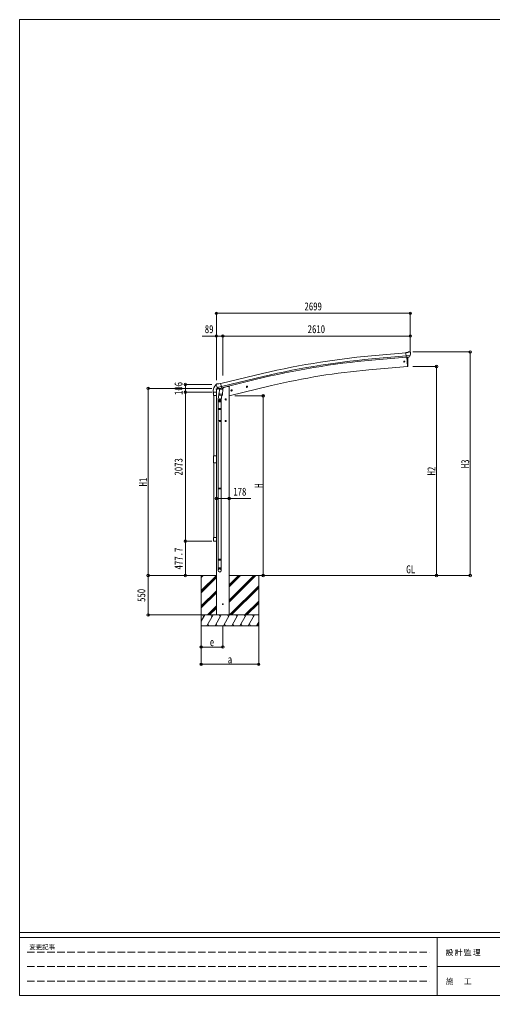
# Model space of a CAD drawing. Units: millimetres at full size. Extents: x -9783 to 9892, y -6828 to 6752.
# Drawn here: x -9783 to -3200, y -6828 to 6752 of the extents above; entities that cross this region are included whole.
import ezdxf
from ezdxf.enums import TextEntityAlignment as Align

# ---------------------------------------------------------------- set-up
doc = ezdxf.new("R2010")
doc.units = ezdxf.units.MM
doc.header["$LTSCALE"] = 35
doc.header["$PDMODE"] = 32
doc.header["$PDSIZE"] = 35
doc.linetypes.add('DASHED3', pattern=[4, 3, -1])
for name, color, linetype, lineweight in [('0-0_0', 7, 'Continuous', 9), ('0-1_本体', 4, 'Continuous', 9), ('0-2_部品', 7, 'Continuous', 9), ('0-A_寸法', 6, 'Continuous', 9), ('1-1_GLASS', 4, 'Continuous', 9), ('1-2_GLASS_SEAL', 7, 'Continuous', 9), ('1-A', 6, 'Continuous', 9), ('F-0_240', 7, 'Continuous', 9)]:
    doc.layers.add(name, color=color, linetype=linetype, lineweight=lineweight)
doc.styles.add('ＭＳ ゴシック', font='')
doc.styles.get('ＭＳ ゴシック').set_extended_font_data('MS Gothic')

msp = doc.modelspace()

# ---------------------------------------------------------------- linework, layer by layer
at = {"layer": '0-0_0'}
for p, q in [((-7639.43, -983.85), (-7042.54, -983.85)), ((-7253.54, -997.04), (-7240.3, -983.8)), ((-7253.54, -1011.18), (-7226.16, -983.8)), ((-7253.54, -983.85), (-7253.54, -1683.8)), ((-7253.54, -1195.03), (-7042.54, -984.03)), ((-7253.54, -1209.17), (-7042.54, -998.17)), ((-7253.54, -1223.31), (-7042.54, -1012.32)), ((-6864.54, -1114.4), (-6733.95, -983.8)), ((-6864.54, -1128.54), (-6719.8, -983.8)), ((-6864.54, -1142.68), (-6705.66, -983.8)), ((-6864.54, -1340.67), (-6507.67, -983.8)), ((-6864.54, -1326.53), (-6521.81, -983.8)), ((-6864.54, -1354.81), (-6493.53, -983.8)), ((-6864.54, -983.85), (-4278.09, -983.85)), ((-6453.54, -983.8), (-6453.54, -1683.8)), ((-7253.54, -1407.16), (-7042.54, -1196.16)), ((-7253.54, -1421.3), (-7042.54, -1210.31)), ((-6859.69, -1533.8), (-6453.54, -1127.66)), ((-6845.54, -1533.8), (-6453.54, -1141.81)), ((-6831.4, -1533.8), (-6453.54, -1155.95)), ((-7253.54, -1435.45), (-7042.54, -1224.45)), ((-6647.55, -1533.8), (-6453.54, -1339.79)), ((-6633.41, -1533.8), (-6453.54, -1353.94)), ((-7168.05, -1533.8), (-7042.54, -1408.29)), ((-7153.91, -1533.8), (-7042.54, -1422.44)), ((-7139.77, -1533.8), (-7042.54, -1436.58)), ((-6619.27, -1533.8), (-6453.54, -1368.08)), ((-7253.54, -1617.63), (-7205.14, -1533.8)), ((-6453.54, -1533.8), (-7253.54, -1533.8)), ((-7220.15, -1559.78), (-7235.15, -1533.8)), ((-7176.28, -1683.8), (-7089.68, -1533.8)), ((-7104.68, -1559.78), (-7119.68, -1533.8)), ((-7060.81, -1683.8), (-6974.21, -1533.8)), ((-6864.54, -1533.8), (-7042.54, -1533.8)), ((-6989.21, -1559.78), (-7004.21, -1533.8)), ((-6945.34, -1683.8), (-6858.74, -1533.8)), ((-6873.74, -1559.78), (-6888.74, -1533.8)), ((-6829.87, -1683.8), (-6743.26, -1533.8)), ((-6758.27, -1559.78), (-6773.27, -1533.8)), ((-6714.4, -1683.8), (-6627.79, -1533.8)), ((-6657.8, -1533.8), (-6642.79, -1559.78)), ((-6598.93, -1683.8), (-6512.32, -1533.8)), ((-6527.32, -1559.78), (-6542.33, -1533.8)), ((-7253.54, -1683.8), (-6453.54, -1683.8)), ((-7161.28, -1657.82), (-7146.28, -1683.8)), ((-7045.81, -1657.82), (-7030.81, -1683.8)), ((-6930.34, -1657.82), (-6915.34, -1683.8)), ((-6814.87, -1657.82), (-6799.87, -1683.8)), ((-6699.4, -1657.82), (-6684.4, -1683.8)), ((-6583.93, -1657.82), (-6568.93, -1683.8)), ((-6483.46, -1683.8), (-6453.54, -1631.99)), ((-6468.46, -1657.82), (-6453.54, -1683.65))]:
    msp.add_line(p, q, dxfattribs=at)
msp.add_circle((-6953.54, -1383.8), 5, dxfattribs=at)
at = {"layer": '0-1_本体'}
for p, q in [((-4406.24, 2115.16), (-4883.75, 2071.96)), ((-4402.47, 2072.16), (-4879.86, 2028.97)), ((-4401.01, 2055.39), (-4878.34, 2012.2)), ((-6983.07, 1686.34), (-6500.2, 1803.83)), ((-6973, 1644.38), (-6489.99, 1761.85)), ((-6969.07, 1628), (-6486.01, 1745.49)), ((-6940.55, 1633.71), (-6888.54, 1646.2)), ((-6864.54, 1646.2), (-6888.54, 1646.2)), ((-6864.54, 1646.2), (-6864.54, -1533.8)), ((-6276.46, 1657.38), (-6864.52, 1516.2)), ((-7042.54, -1533.8), (-7042.54, 1602.75))]:
    msp.add_line(p, q, dxfattribs=at)
at = {"layer": '0-1_本体', "color": 6}
msp.add_line((-6864.54, 86.59), (-7042.54, 86.59), dxfattribs=at)
at = {"layer": '0-1_本体'}
msp.add_lwpolyline([(-4393.77, 2053), (-4382.52, 1924.4), (-4920.46, 1877.34)], dxfattribs=at)
for centre, radius, start, end in [((-3887.62, -8938.05), 11054.98, 95.16866, 103.66973), ((-3887.62, -8938.05), 11011.82, 95.16974, 103.66973), ((-3887.62, -8938.05), 10994.98, 95.16974, 103.66973), ((-4121.45, -7338.31), 9250.23, 94.95525, 103.47191)]:
    msp.add_arc(centre, radius, start, end, dxfattribs=at)
at = {"layer": '0-2_部品'}
for p, q in [((-4379.83, 2119.38), (-4406.4, 2117.05)), ((-4400.74, 2052.39), (-4406.4, 2117.05)), ((-4343.54, 2077.09), (-4402.45, 2071.93)), ((-4390.78, 2053.26), (-4400.74, 2052.39)), ((-4390.78, 2053.26), (-4390.51, 2053.19)), ((-4390.51, 2053.19), (-4365.14, 2055.41)), ((-4379.83, 2119.38), (-4368.12, 2126.14)), ((-4377.9, 2032.21), (-4379.4, 2054.17)), ((-4353.21, 2127.73), (-4366.88, 2126.53)), ((-4365.14, 2055.41), (-4364.88, 2055.53)), ((-4357.18, 2056.2), (-4364.88, 2055.53)), ((-4354.79, 2057.6), (-4343.85, 2076.54)), ((-4344.08, 2121.98), (-4349.56, 2126.58)), ((-4343.75, 2076.73), (-4343.85, 2076.54)), ((-4343.46, 2077.72), (-4343.75, 2076.73)), ((-4343.01, 2119.94), (-4342.9, 2118.59)), ((-4376.76, 2005.74), (-4377.9, 2032.21)), ((-4377.32, 1927.13), (-4376.48, 1952.75)), ((-4376.29, 1979.25), (-4376.76, 2005.74)), ((-4376.48, 1952.75), (-4376.29, 1979.25)), ((-7044.53, 1670.77), (-7044.26, 1669.62)), ((-7040.31, 1679.34), (-7044.17, 1673.05)), ((-7037.22, 1681.59), (-7024.03, 1684.76)), ((-7030.75, 1631.04), (-7030.16, 1630.19)), ((-7030.48, 1630.46), (-6972.97, 1644.27)), ((-7030.16, 1630.19), (-7030, 1630.04)), ((-7013.63, 1615.55), (-7030, 1630.04)), ((-7009.48, 1682.08), (-7022.74, 1684.78)), ((-7009.48, 1682.08), (-6983.54, 1688.31)), ((-6968.39, 1625.19), (-6983.54, 1688.31)), ((-6940.55, 1634.93), (-6940.55, 1631.18)), ((-6627.04, 1639.96), (-6607.59, 1644.63)), ((-6624.61, 1640.54), (-6619.45, 1635.1)), ((-6614.98, 1632.57), (-6619.65, 1652.02)), ((-6619.45, 1635.1), (-6612.15, 1636.85)), ((-6610.02, 1644.05), (-6615.18, 1649.49)), ((-6612.15, 1636.85), (-6610.02, 1644.05)), ((-7045.11, 1602.14), (-7002.08, 1612.47)), ((-7045.11, 1609.03), (-7045.11, 1602.14)), ((-7016.65, 1618.23), (-7042.81, 1611.95)), ((-7002.03, 1566.03), (-7017.95, 1469.86)), ((-7010.92, 1614.98), (-7003.4, 1616.79)), ((-7006.71, 1615.23), (-7006.76, 1614.49)), ((-7006.01, 1613.45), (-6980.19, 1607.01)), ((-7004.62, 1528.8), (-7003.75, 1541.26)), ((-7004.23, 1527.44), (-7004.23, 1527.44)), ((-6999.09, 1608.1), (-7003.77, 1541.26)), ((-6958.08, 1538.07), (-7003.77, 1541.26)), ((-7003.12, 1616.76), (-7003.4, 1616.79)), ((-6978.35, 1622.71), (-7003.12, 1616.76)), ((-7002.78, 1526.66), (-6961.08, 1523.74)), ((-6953.4, 1604.91), (-6999.09, 1608.1)), ((-6997.32, 1611.28), (-6997.55, 1607.99)), ((-6977.8, 1622.44), (-6978.82, 1607.84)), ((-6978.12, 1622.86), (-6978.35, 1622.71)), ((-6978.12, 1622.86), (-6968.39, 1625.19)), ((-6966.51, 1524.12), (-6977.24, 1460.54)), ((-6968.76, 1626.74), (-6967.82, 1626.67)), ((-6967.82, 1626.67), (-6954.51, 1611.36)), ((-6963.52, 1621.73), (-6944.39, 1626.32)), ((-6958.09, 1538.07), (-6958.98, 1525.37)), ((-6958.08, 1538.07), (-6953.4, 1604.91)), ((-6954.51, 1611.36), (-6954.95, 1605.01)), ((-6840.97, 1588.6), (-6821.52, 1593.27)), ((-6838.55, 1589.18), (-6833.38, 1583.74)), ((-6828.91, 1581.21), (-6833.58, 1600.66)), ((-6833.38, 1583.74), (-6826.08, 1585.49)), ((-6823.95, 1592.69), (-6829.12, 1598.13)), ((-6826.08, 1585.49), (-6823.95, 1592.69)), ((-7018.1, 1432.7), (-7018.1, 1338.7)), ((-6983.54, 1465.96), (-7003.54, 1465.96)), ((-6993.54, 1473.46), (-7000.04, 1469.71)), ((-6993.54, 1455.96), (-6993.54, 1475.96)), ((-6987.04, 1469.71), (-6993.54, 1473.46)), ((-6993.54, 1458.45), (-6987.04, 1462.2)), ((-6987.04, 1462.2), (-6987.04, 1469.71)), ((-6976.1, 1432.7), (-6976.1, 1338.7)), ((-6974.1, 1467.35), (-6974.1, 1432.7)), ((-6903.54, 1465.96), (-6923.54, 1465.96)), ((-6913.54, 1473.46), (-6920.04, 1469.71)), ((-6913.54, 1455.96), (-6913.54, 1475.96)), ((-6907.04, 1469.71), (-6913.54, 1473.46)), ((-6913.54, 1458.45), (-6907.04, 1462.2)), ((-6907.04, 1462.2), (-6907.04, 1469.71)), ((-7020.1, 1336.7), (-7019.1, 1338.7)), ((-7020.1, 1336.7), (-7020.1, 1328.7)), ((-6974.1, 1336.7), (-7020.1, 1336.7)), ((-7020.1, 1328.7), (-7019.1, 1326.7)), ((-6974.1, 1328.7), (-7020.1, 1328.7)), ((-6975.1, 1338.7), (-7019.1, 1338.7)), ((-6975.1, 1326.7), (-7019.1, 1326.7)), ((-7018.1, 1326.7), (-7018.1, 232.51)), ((-6976.1, 1326.7), (-6976.1, 232.51)), ((-6974.1, 1336.7), (-6975.1, 1338.7)), ((-6974.1, 1328.7), (-6975.1, 1326.7)), ((-6974.1, 1336.7), (-6974.1, 1328.7)), ((-6983.54, 1165.96), (-7003.54, 1165.96)), ((-6993.54, 1173.46), (-7000.04, 1169.71)), ((-6993.54, 1155.96), (-6993.54, 1175.96)), ((-6987.04, 1169.71), (-6993.54, 1173.46)), ((-6993.54, 1158.45), (-6987.04, 1162.2)), ((-6987.04, 1162.2), (-6987.04, 1169.71)), ((-6903.54, 1165.96), (-6923.54, 1165.96)), ((-6913.54, 1173.46), (-6920.04, 1169.71)), ((-6913.54, 1155.96), (-6913.54, 1175.96)), ((-6907.04, 1169.71), (-6913.54, 1173.46)), ((-6913.54, 1158.45), (-6907.04, 1162.2)), ((-6907.04, 1162.2), (-6907.04, 1169.71)), ((-7020.1, 230.51), (-7019.1, 232.51)), ((-7020.1, 230.51), (-7020.1, 222.51)), ((-6974.1, 230.51), (-7020.1, 230.51)), ((-7020.1, 222.51), (-7019.1, 220.51)), ((-6974.1, 222.51), (-7020.1, 222.51)), ((-6975.1, 232.51), (-7019.1, 232.51)), ((-6975.1, 220.51), (-7019.1, 220.51)), ((-7018.1, 220.51), (-7018.1, -757.68)), ((-6976.1, 220.51), (-6976.1, -757.68)), ((-6974.1, 230.51), (-6975.1, 232.51)), ((-6974.1, 222.51), (-6975.1, 220.51)), ((-6974.1, 230.51), (-6974.1, 222.51)), ((-7020.1, -459.68), (-7019.1, -457.68)), ((-7020.1, -459.68), (-7020.1, -467.68)), ((-7020.1, -467.68), (-7019.1, -469.68)), ((-7020.1, -759.68), (-7019.1, -757.68)), ((-7020.1, -759.68), (-7020.1, -767.68)), ((-6974.1, -759.68), (-7020.1, -759.68)), ((-7020.1, -767.68), (-7019.1, -769.68)), ((-6974.1, -767.68), (-7020.1, -767.68)), ((-6975.1, -757.68), (-7019.1, -757.68)), ((-6975.1, -769.68), (-7019.1, -769.68)), ((-7018.1, -769.68), (-7018.1, -879.68)), ((-6976.1, -769.68), (-6976.1, -879.68)), ((-6974.1, -759.68), (-6975.1, -757.68)), ((-6974.1, -759.68), (-6975.1, -757.68)), ((-6974.1, -767.68), (-6975.1, -769.68)), ((-6974.1, -759.68), (-6974.1, -767.68)), ((-6974.1, -879.68), (-7020.1, -879.68)), ((-7020.1, -913.82), (-7020.1, -879.68)), ((-6974.1, -913.82), (-6974.1, -879.68))]:
    msp.add_line(p, q, dxfattribs=at)
for points in [[(-4379.87, 1924.29), (-4382.48, 1923.9), (-4382.72, 1926.68), (-4393.77, 2053)], [(-6615.18, 1649.49), (-6622.48, 1647.74), (-6624.61, 1640.54)], [(-7010.08, 1615.09), (-7008.55, 1615.46), (-6971.85, 1624.27), (-6970.32, 1624.64)], [(-6829.12, 1598.13), (-6836.41, 1596.38), (-6838.55, 1589.18)], [(-6974.1, 1432.7), (-7020.1, 1432.7), (-7020.1, 1467.05)], [(-7000.04, 1469.71), (-7000.04, 1462.2), (-6993.54, 1458.45)], [(-6920.04, 1469.71), (-6920.04, 1462.2), (-6913.54, 1458.45)], [(-7000.04, 1169.71), (-7000.04, 1162.2), (-6993.54, 1158.45)], [(-6920.04, 1169.71), (-6920.04, 1162.2), (-6913.54, 1158.45)], [(-6974.1, -759.68), (-6974.1, -767.68), (-6975.1, -769.68)]]:
    msp.add_lwpolyline(points, dxfattribs=at)
for centre, radius in [((-4428.55, 1991.55), 6.5), ((-6617.31, 1642.3), 8.5), ((-6617.31, 1642.3), 7.7), ((-6617.31, 1642.3), 6.5), ((-6831.25, 1590.94), 8.5), ((-6831.25, 1590.94), 7.7), ((-6831.25, 1590.94), 6.5), ((-6993.54, 1465.96), 8.5), ((-6993.54, 1465.96), 7.7), ((-6993.54, 1465.96), 6.5), ((-6913.54, 1465.96), 8.5), ((-6913.54, 1465.96), 7.7), ((-6913.54, 1465.96), 6.5), ((-6993.54, 1165.96), 8.5), ((-6993.54, 1165.96), 7.7), ((-6993.54, 1165.96), 6.5), ((-6913.54, 1165.96), 8.5), ((-6913.54, 1165.96), 7.7), ((-6913.54, 1165.96), 6.5)]:
    msp.add_circle(centre, radius, dxfattribs=at)
at = {"layer": '0-2_部品', "color": 4}
msp.add_circle((-6953.54, -1383.8), 4.5, dxfattribs=at)
at = {"layer": '0-2_部品'}
for centre, radius, start, end in [((-4366.62, 2123.55), 3, 95, 120), ((-4352.78, 2122.75), 5, 50.00648, 94.99352), ((-4544.52, 2100.95), 202.4, 353.4085, 5), ((-4380.31, 1927.26), 3, 278.50322, 357.46219), ((-6847.45, 1716.87), 202.4, 193.5, 205.09125), ((-7036.05, 1676.73), 5, 103.5, 148.5), ((-7023.33, 1681.84), 3, 78.5, 103.5), ((-6945.55, 1631.18), 5, 283.5, 0), ((-7042.11, 1609.03), 3, 103.5, 180), ((-7010.2, 1615.58), 0.5, 248.23754, 283.5), ((-7007.21, 1615.26), 0.5, 356, 103.5), ((-7005.77, 1614.42), 1, 176, 256), ((-7002.68, 1528.62), 1.95, 175.04017, 217.47766), ((-7002.64, 1528.65), 2, 217.40962, 266), ((-6979.84, 1607.98), 1.03, 250.03897, 351.96569), ((-6977.2, 1622.36), 0.604, 100.59842, 172.20595), ((-6970.43, 1625.12), 0.5, 283.5, 318.76246), ((-6960.94, 1525.74), 2, 266, 349.46843), ((-6990.1, 1467.05), 30, 177.45142, 180)]:
    msp.add_arc(centre, radius, start, end, dxfattribs=at)
for centre, major_axis, ratio, start_param, end_param in [((-4357.44, 2059.2), (1.62, -2.54), 0.997631, 5.80419048, 5.89294842), ((-4357.51, 2059.31), (-3.5, 2.17), 0.650902, 2.11455212, 2.18736272), ((-4357.39, 2059.11), (1.62, -2.54), 0.997631, 5.96575902, 6.76218013), ((-4338.69, 2123.98), (-15.35, 3.44), 0.101033, 5.97514262, 5.97537366), ((-4346.01, 2119.68), (2.71, -1.31), 0.997474, 0.53665673, 1.32256522), ((-7041.61, 1671.48), (-1.57, -2.57), 0.99628, 4.71238898, 5.49965061), ((-7011.64, 1617.81), (-0.73, -2.92), 0.997631, 5.80419048, 6.60061159), ((-7011.58, 1618.03), (2.63, 3.16), 0.650902, 4.09582259, 4.16863319), ((-7011.61, 1617.91), (-0.73, -2.92), 0.997631, 0.39023689, 0.47899483), ((-6997.1, 1467.35), (23, 0), 0.996195, 2.55602575, 6.56630284), ((-6997.1, 1467.35), (21, 0), 0.996195, 2.93491471, 5.95123941), ((-6997.1, -912.08), (-23, 0), 0.996195, 3.14159265, 6.28318531), ((-6997.1, -913.82), (-23, 0), 0.996195, 3.14159265, 6.28318531), ((-6997.1, -913.82), (0, -23.43), 0.981806, 4.71238898, 7.85398163)]:
    msp.add_ellipse(centre, major_axis=major_axis, ratio=ratio, start_param=start_param, end_param=end_param, dxfattribs=at)
msp.add_ellipse((-6997.1, -913.82), major_axis=(21, 0), ratio=0.996195, dxfattribs=at)
at = {"layer": '0-A_寸法'}
for p, q in [((-7042.54, 2664.56), (-7042.54, 2347.94)), ((-7042.54, 2664.56), (-4343.54, 2664.56)), ((-4343.54, 2664.56), (-4343.54, 2347.94)), ((-7042.54, 2347.94), (-7242.54, 2347.94)), ((-7042.54, 2347.94), (-6953.54, 2347.94)), ((-7042.54, 2347.94), (-7042.54, 1735.71)), ((-6953.54, 2347.94), (-6953.54, 1800.08)), ((-6953.54, 2347.94), (-4343.54, 2347.94)), ((-4343.54, 2347.94), (-4343.54, 2118.93)), ((-3510.64, 2125.7), (-4308.48, 2125.7)), ((-3510.64, -983.8), (-3510.64, 2125.7)), ((-3979.66, 1924.4), (-4308.48, 1924.4)), ((-3979.66, 1924.4), (-3979.66, -983.8)), ((-7992.12, -983.8), (-7992.12, 1619.2)), ((-7992.12, 1619.2), (-7105.85, 1619.2)), ((-6390.75, 1516.2), (-6787.86, 1516.2)), ((-6390.75, -983.8), (-6390.75, 1516.2)), ((-6864.54, 86.59), (-6564.54, 86.59)), ((-7992.12, -1533.8), (-7992.12, -983.8)), ((-7992.12, -983.8), (-7264.01, -983.8)), ((-3979.66, -983.8), (-4308.48, -983.8)), ((-3510.64, -983.8), (-3979.66, -983.8)), ((-7992.12, -1533.8), (-7264.01, -1533.8)), ((-7253.79, -1980.19), (-7253.79, -1691.22)), ((-7253.79, -2220.17), (-7253.79, -1691.22)), ((-6953.54, -1980.19), (-6953.54, -1691.22)), ((-6453.79, -2220.17), (-6453.79, -1691.22)), ((-6953.54, -1980.19), (-7253.79, -1980.19)), ((-7253.79, -2220.17), (-6453.79, -2220.17))]:
    msp.add_line(p, q, dxfattribs=at)
for p in [(-7042.54, 2664.56), (-4343.54, 2664.56), (-7042.54, 2347.94), (-6953.54, 2347.94), (-4343.54, 2347.94), (-3510.64, 2125.7), (-3979.66, 1924.4), (-7992.12, 1619.2), (-6390.75, 1516.2), (-7042.54, 86.59), (-6864.54, 86.59), (-7992.12, -983.8), (-6390.75, -983.8), (-3979.66, -983.8), (-3510.64, -983.8), (-7992.12, -1533.8), (-7253.79, -1980.19), (-6953.54, -1980.19), (-7253.79, -2220.17), (-6453.79, -2220.17)]:
    msp.add_point(p, dxfattribs=at)
at = {"layer": '1-1_GLASS'}
for p, q in [((-7080.55, 1518.41), (-7080.55, 679.41)), ((-7042.54, 1518.41), (-7042.54, 679.41)), ((-7080.55, 581.41), (-7080.55, -457.59)), ((-7042.54, -457.59), (-7042.54, 581.41))]:
    msp.add_line(p, q, dxfattribs=at)
at = {"layer": '1-2_GLASS_SEAL'}
for p, q in [((-7089.05, 1566.9), (-7089.05, 1555.15)), ((-7088.55, 1554.65), (-7082.29, 1554.65)), ((-7081.79, 1561.91), (-7081.79, 1555.15)), ((-7081.55, 1518.41), (-7081.55, 1562.11)), ((-7076.05, 1567.61), (-7047.05, 1567.61)), ((-7075.79, 1567.91), (-7042.54, 1567.91)), ((-7081.54, 581.41), (-7081.54, 679.41)), ((-7081.54, 679.41), (-7041.54, 679.41)), ((-7041.54, 679.41), (-7041.54, 581.41)), ((-7041.54, 581.41), (-7081.54, 581.41)), ((-7081.55, -457.59), (-7081.55, -501.29)), ((-7076.05, -506.79), (-7047.05, -506.79))]:
    msp.add_line(p, q, dxfattribs=at)
for points in [[(-7041.55, 1562.11), (-7041.55, 1518.41), (-7081.55, 1518.41)], [(-7041.55, -501.29), (-7041.55, -457.59), (-7081.55, -457.59)]]:
    msp.add_lwpolyline(points, dxfattribs=at)
for centre, radius, start, end in [((-6936.79, 1566.9), 152.26, 135.14293, 180), ((-7040.3, 1668.93), 6.95, 110.13068, 129.45641), ((-7088.55, 1555.15), 0.5, 180, 270), ((-7082.29, 1555.15), 0.5, 270, 0), ((-7075.79, 1561.91), 6, 90, 180), ((-7076.05, 1562.11), 5.5, 90, 180), ((-7047.05, 1562.11), 5.5, 0, 90), ((-7076.05, -501.29), 5.5, 180, 270), ((-7047.05, -501.29), 5.5, 270, 0)]:
    msp.add_arc(centre, radius, start, end, dxfattribs=at)
at = {"layer": '1-A'}
for p, q in [((-7474.02, 1672.81), (-7474.02, 1566.81)), ((-7474.02, 1672.81), (-7105.85, 1672.81)), ((-7474.02, 1566.81), (-7474.02, -506.19)), ((-7474.02, 1566.81), (-7105.85, 1566.81)), ((-7474.02, -983.85), (-7474.02, -506.19)), ((-7474.02, -506.19), (-7105.85, -506.19)), ((-7474.02, -983.85), (-7105.85, -983.85))]:
    msp.add_line(p, q, dxfattribs=at)
for p in [(-7474.02, 1672.81), (-7474.02, 1566.81), (-7474.02, -506.19), (-7474.02, -983.85)]:
    msp.add_point(p, dxfattribs=at)
at = {"layer": 'F-0_240', "color": 5}
for p, q in [((-9783.03, 6751.9), (-9783.03, -6828.1)), ((-9783.03, 6751.9), (9396.97, 6751.9)), ((-9783.03, -5953.1), (9396.97, -5953.1)), ((-9783.03, -6023.1), (6285.75, -6023.1)), ((-3969.25, -6023.1), (-3969.25, -6828.1)), ((-3969.25, -6425.6), (3205.75, -6425.6)), ((-9783.03, -6828.1), (9396.97, -6828.1))]:
    msp.add_line(p, q, dxfattribs=at)
at = {"layer": 'F-0_240', "color": 4, "linetype": 'DASHED3'}
for p, q in [((-9678.03, -6224.35), (-4074.25, -6224.35)), ((-9678.03, -6425.6), (-4074.25, -6425.6)), ((-9678.03, -6626.85), (-4074.25, -6626.85))]:
    msp.add_line(p, q, dxfattribs=at)

# ---------------------------------------------------------------- texts
at = {"layer": '0-0_0', "style": 'ＭＳ ゴシック', "width": 0.85}
msp.add_text('GL', height=110, dxfattribs=at).set_placement((-4401.24, -986.24), align=Align.BOTTOM_LEFT)
at = {"layer": '0-A_寸法', "color": 7, "style": 'ＭＳ ゴシック', "width": 0.8}
for s, p in [('2699', (-5817.04, 2671.56)), ('89', (-7204.54, 2354.94)), ('2610', (-5772.54, 2354.94)), ('178', (-6807.54, 93.59)), ('e', (-7134.79, -2000.19)), ('a', (-6884.79, -2240.17))]:
    msp.add_text(s, height=111.4, dxfattribs=at).set_placement(p, align=Align.BOTTOM_LEFT)
for s, p in [('H3', (-3491.64, 508.95)), ('H2', (-3960.66, 408.3)), ('H1', (-7973.12, 255.7)), ('H', (-6365.75, 235.2)), ('550', (-7999.12, -1351.8))]:
    msp.add_text(s, height=111.4, rotation=90, dxfattribs=at).set_placement(p, align=Align.BOTTOM_LEFT)
at = {"layer": '1-A', "color": 7, "style": 'ＭＳ ゴシック', "width": 0.8}
for s, p in [('106', (-7481.02, 1526.81)), ('2073', (-7481.02, 406.31)), ('477.7', (-7481.02, -900.02))]:
    msp.add_text(s, height=111.4, rotation=90, dxfattribs=at).set_placement(p, align=Align.BOTTOM_LEFT)
at = {"layer": 'F-0_240', "style": 'ＭＳ ゴシック'}
msp.add_text('変更記事', height=64.15, dxfattribs=at).set_placement((-9646.27, -6206.85), align=Align.BOTTOM_LEFT)
at = {"layer": 'F-0_240', "char_height": 76.98, "attachment_point": 7, "style": 'ＭＳ ゴシック'}
for s, insert in [('\\T1.17;設計監理', (-3851.04, -6276.85)), ('\\T1.17;施\u3000工', (-3851.04, -6679.35))]:
    msp.add_mtext(s, dxfattribs=dict(at, insert=insert))

doc.saveas('drawing.dxf')
